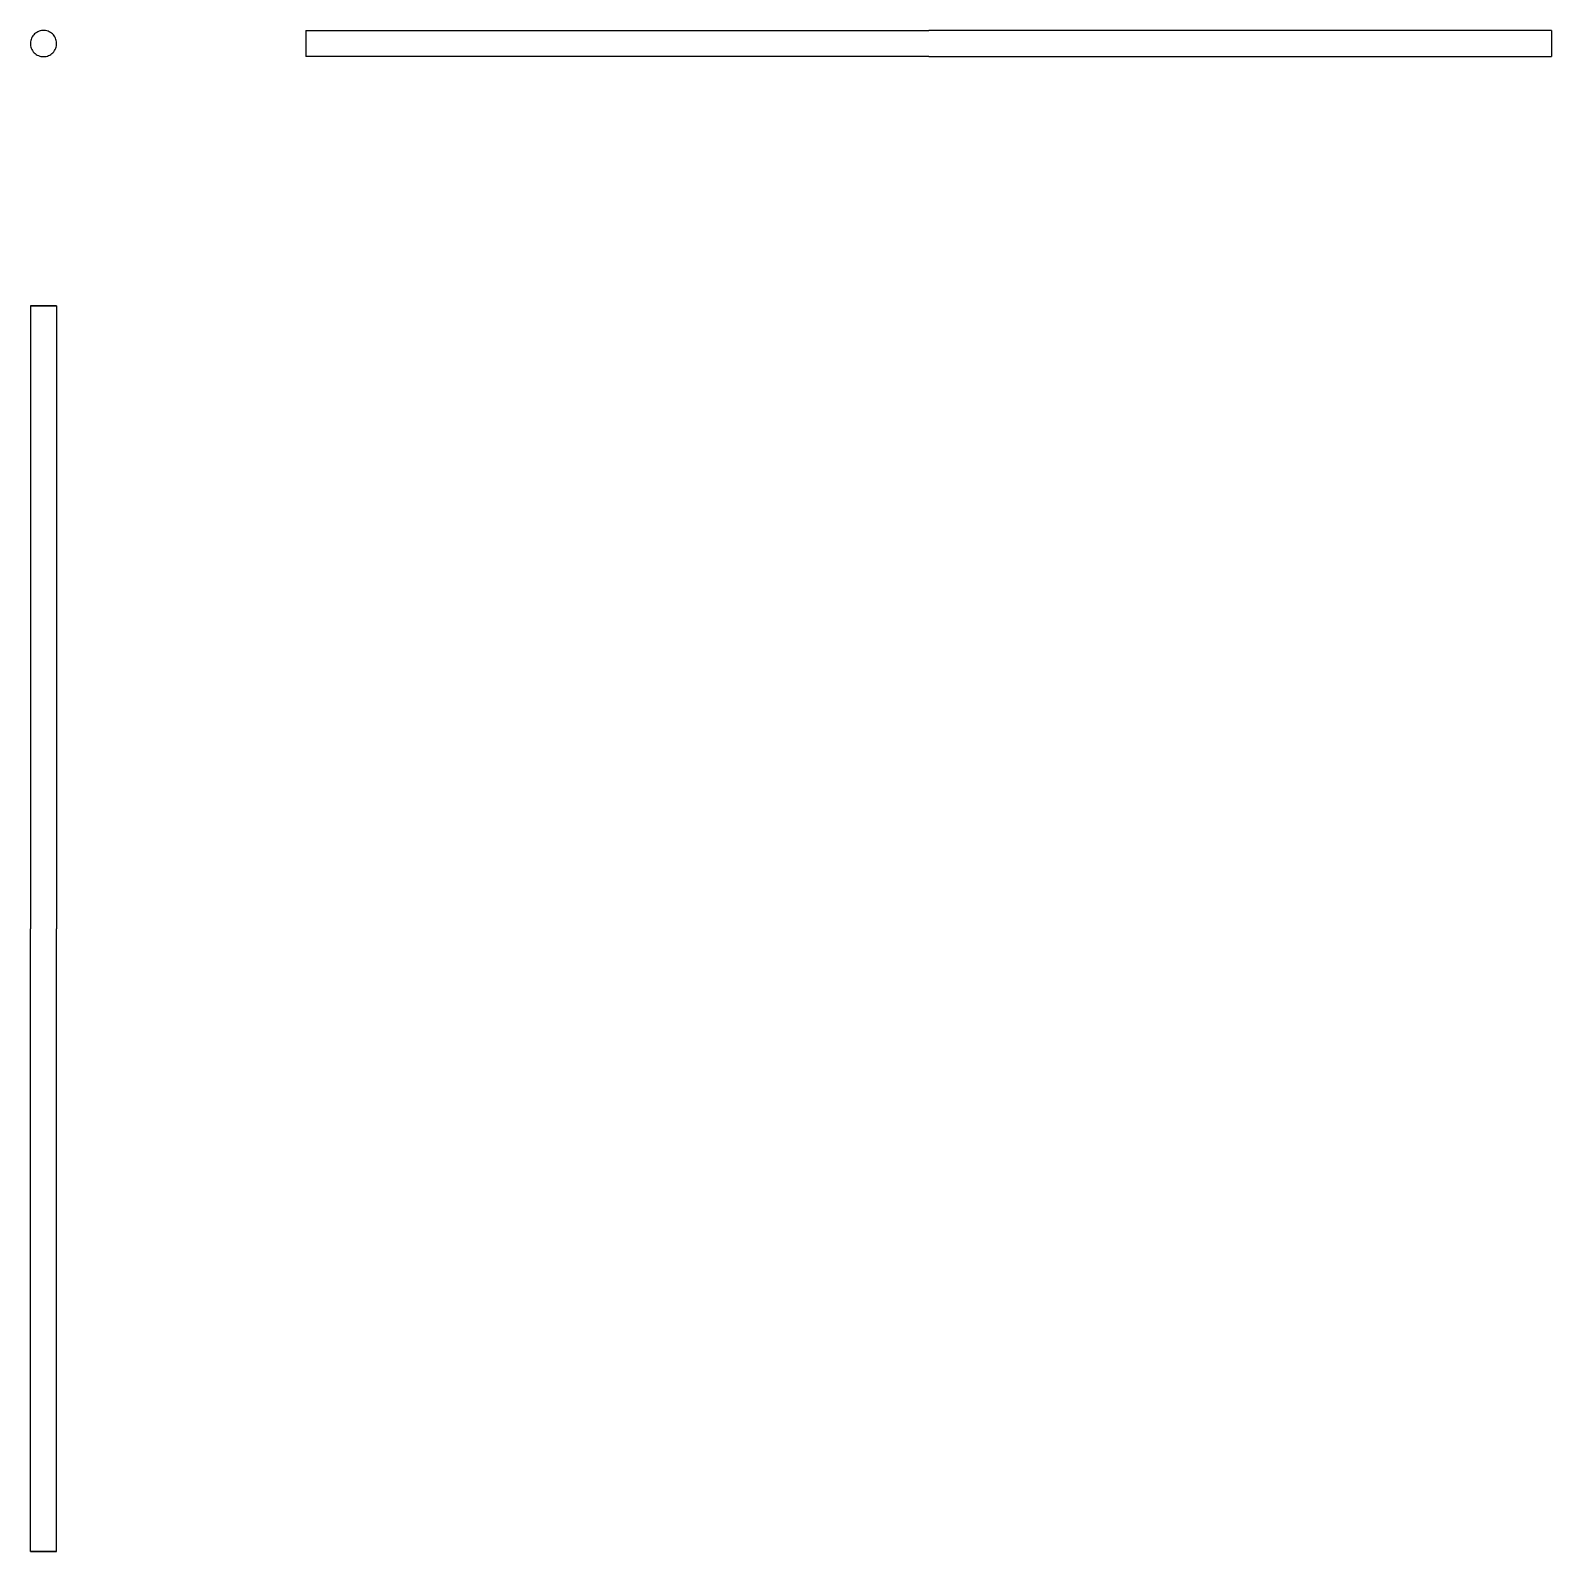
# Model space of a CAD drawing. Extents: x 0 to 1.83, y 0 to 1.83.
import ezdxf

# ---------------------------------------------------------------- set-up
doc = ezdxf.new("R2010")
doc.units = 0
doc.linetypes.add('HIDDEN', pattern=[0.075, 0.050025, -0.024975])
for name, color, linetype in [('FRONT', 7, 'CONTINUOUS'), ('LEFT', 7, 'CONTINUOUS'), ('TOP', 7, 'CONTINUOUS'), ('TOP_HID', 7, 'HIDDEN')]:
    doc.layers.add(name, color=color, linetype=linetype)

msp = doc.modelspace()

# ---------------------------------------------------------------- linework, layer by layer
at = {"layer": 'FRONT'}
for p, q in [((0.000118, 1.817753), (0, 1.816183)), ((0, 1.816183), (0.000039, 1.81461)), ((0.000039, 1.81461), (0.000235, 1.813048)), ((0.000391, 1.819303), (0.000118, 1.817753)), ((0.000817, 1.820818), (0.000391, 1.819303)), ((0.001392, 1.822283), (0.000817, 1.820818)), ((0.00211, 1.823684), (0.001392, 1.822283)), ((0.002964, 1.825006), (0.00211, 1.823684)), ((0.003946, 1.826237), (0.002964, 1.825006)), ((0.005045, 1.827364), (0.003946, 1.826237)), ((0.006251, 1.828376), (0.005045, 1.827364)), ((0.007551, 1.829262), (0.006251, 1.828376)), ((0.008934, 1.830015), (0.007551, 1.829262)), ((0.010384, 1.830627), (0.008934, 1.830015)), ((0.011888, 1.831091), (0.010384, 1.830627)), ((0.013431, 1.831403), (0.011888, 1.831091)), ((0.014998, 1.831559), (0.013431, 1.831403)), ((0.016572, 1.831559), (0.014998, 1.831559)), ((0.018138, 1.831403), (0.016572, 1.831559)), ((0.019681, 1.831091), (0.018138, 1.831403)), ((0.021185, 1.830627), (0.019681, 1.831091)), ((0.022635, 1.830015), (0.021185, 1.830627)), ((0.024018, 1.829262), (0.022635, 1.830015)), ((0.025318, 1.828376), (0.024018, 1.829262)), ((0.026524, 1.827364), (0.025318, 1.828376)), ((0.027623, 1.826237), (0.026524, 1.827364)), ((0.028605, 1.825006), (0.027623, 1.826237)), ((0.029459, 1.823684), (0.028605, 1.825006)), ((0.030177, 1.822283), (0.029459, 1.823684)), ((0.030752, 1.820818), (0.030177, 1.822283)), ((0.031178, 1.819303), (0.030752, 1.820818)), ((0.031452, 1.817753), (0.031178, 1.819303)), ((0.031334, 1.813048), (0.03153, 1.81461)), ((0.031569, 1.816183), (0.031452, 1.817753)), ((0.03153, 1.81461), (0.031569, 1.816183)), ((0.000235, 1.813048), (0.000585, 1.811513)), ((0.000585, 1.811513), (0.001087, 1.810021)), ((0.001087, 1.810021), (0.001734, 1.808586)), ((0.001734, 1.808586), (0.002521, 1.807223)), ((0.002521, 1.807223), (0.00344, 1.805945)), ((0.00344, 1.805945), (0.004481, 1.804765)), ((0.004481, 1.804765), (0.005635, 1.803694)), ((0.005635, 1.803694), (0.00689, 1.802744)), ((0.00689, 1.802744), (0.008233, 1.801923)), ((0.008233, 1.801923), (0.009651, 1.80124)), ((0.009651, 1.80124), (0.011131, 1.800701)), ((0.011131, 1.800701), (0.012656, 1.800313)), ((0.012656, 1.800313), (0.014212, 1.800078)), ((0.014212, 1.800078), (0.015785, 1.8)), ((0.015785, 1.8), (0.017357, 1.800078)), ((0.017357, 1.800078), (0.018913, 1.800313)), ((0.018913, 1.800313), (0.020439, 1.800701)), ((0.020439, 1.800701), (0.021918, 1.80124)), ((0.021918, 1.80124), (0.023336, 1.801923)), ((0.023336, 1.801923), (0.024679, 1.802744)), ((0.024679, 1.802744), (0.025934, 1.803694)), ((0.025934, 1.803694), (0.027088, 1.804765)), ((0.027088, 1.804765), (0.028129, 1.805945)), ((0.028129, 1.805945), (0.029048, 1.807223)), ((0.029048, 1.807223), (0.029835, 1.808586)), ((0.029835, 1.808586), (0.030483, 1.810021)), ((0.030483, 1.810021), (0.030984, 1.811513)), ((0.030984, 1.811513), (0.031334, 1.813048))]:
    msp.add_line(p, q, dxfattribs=at)
at = {"layer": 'LEFT'}
for p, q in [((0.331569, 1.831579), (0.331569, 1.8)), ((0.331569, 1.831579), (1.081569, 1.831579)), ((1.831569, 1.831579), (1.081569, 1.831579)), ((1.831569, 1.831579), (1.831569, 1.8)), ((1.081569, 1.8), (0.331569, 1.8)), ((1.081569, 1.8), (1.831569, 1.8))]:
    msp.add_line(p, q, dxfattribs=at)
at = {"layer": 'TOP'}
for p, q in [((0.031579, 1.5), (0, 1.5)), ((0, 1.5), (0, 0.75)), ((0.031579, 1.5), (0.031579, 0.75)), ((0, 0), (0, 0.75)), ((0.031579, 0), (0.031579, 0.75)), ((0.031579, 0), (0, 0))]:
    msp.add_line(p, q, dxfattribs=at)
at = {"layer": 'TOP_HID', "linetype": 'HIDDEN'}
for p, q in [((0, 1.5), (0.015789, 1.5)), ((0.015789, 1.5), (0.031579, 1.5)), ((0, 0), (0.015789, 0)), ((0.015789, 0), (0.031579, 0))]:
    msp.add_line(p, q, dxfattribs=at)

doc.saveas('drawing.dxf')
